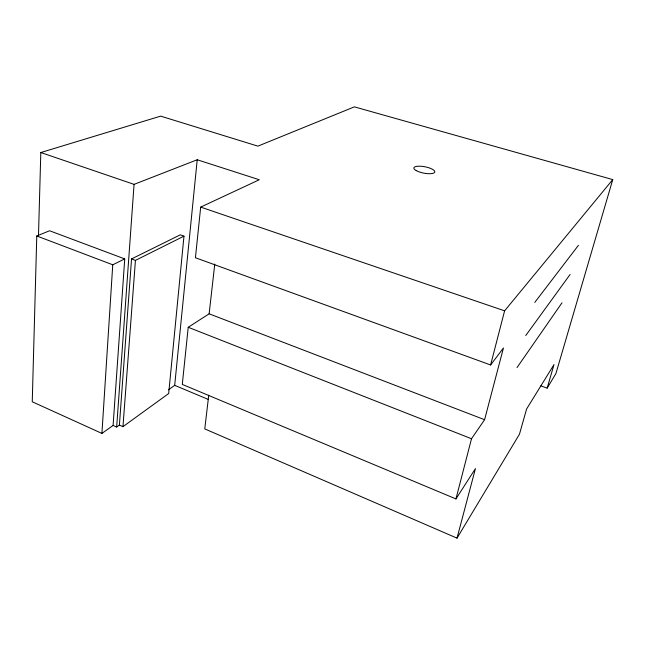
<?xml version="1.0" encoding="UTF-8"?>
<svg xmlns="http://www.w3.org/2000/svg" width="645" height="645" viewBox="0 0 645 645"><rect width="100%" height="100%" fill="white"/><g stroke="black" fill="none" stroke-linecap="round" stroke-linejoin="round"><path stroke-width="0.97" d="M36.773 235.973L32.25 401.771L101.918 433.416L113.101 425.442L124.735 258.919L49.584 230.757L36.773 235.973L112.754 264.789L124.735 258.919M38.474 236.054L40.812 152.534L160.661 116.132L257.911 146.141L354.379 106.86L612.75 179.6L555.901 373.592L547.154 388.145L540.889 385.863M101.918 433.416L112.754 264.789M113.101 425.442L116.664 427.038L134.071 184.365L197.217 159.758L259.29 179.745L200.684 207.101L195.427 257.75L490.603 364.965L503.447 347.978L484.589 419.701L471.511 438.737L455.942 498.916L182.293 384.412L188.219 327.273L209.133 313.809L214.777 264.071M119.398 425.071L131.54 258.927L180.286 234.828L183.978 236.143L168.684 393.531L122.961 426.668L119.398 425.071L116.664 427.038M122.961 426.668L135.434 260.387L183.978 236.143M168.418 389.838L174.69 385.331L197.217 159.758M208.746 395.167L204.771 428.909L457.015 538.14L519.451 434.238L526.61 408.97L554.007 364.578L547.154 388.145M490.603 364.965L504.608 310.834L612.75 179.6M457.015 538.14L475.438 468.601L455.942 498.916M517.016 367.594L561.988 302.811M525.756 335.537L570.091 274.472M534.778 302.416L578.42 245.334M40.812 152.534L134.071 184.365M200.684 207.101L504.608 310.834M131.54 258.927L135.434 260.387M209.133 313.809L484.589 419.701M188.219 327.273L471.511 438.737M174.69 385.331L208.617 399.578M416.227 170.602A10.659 3.225 11 0 0 434.133 172.844A10.659 3.225 11 0 0 422.636 166.41A10.659 3.225 11 0 0 416.227 170.602"/></g></svg>
